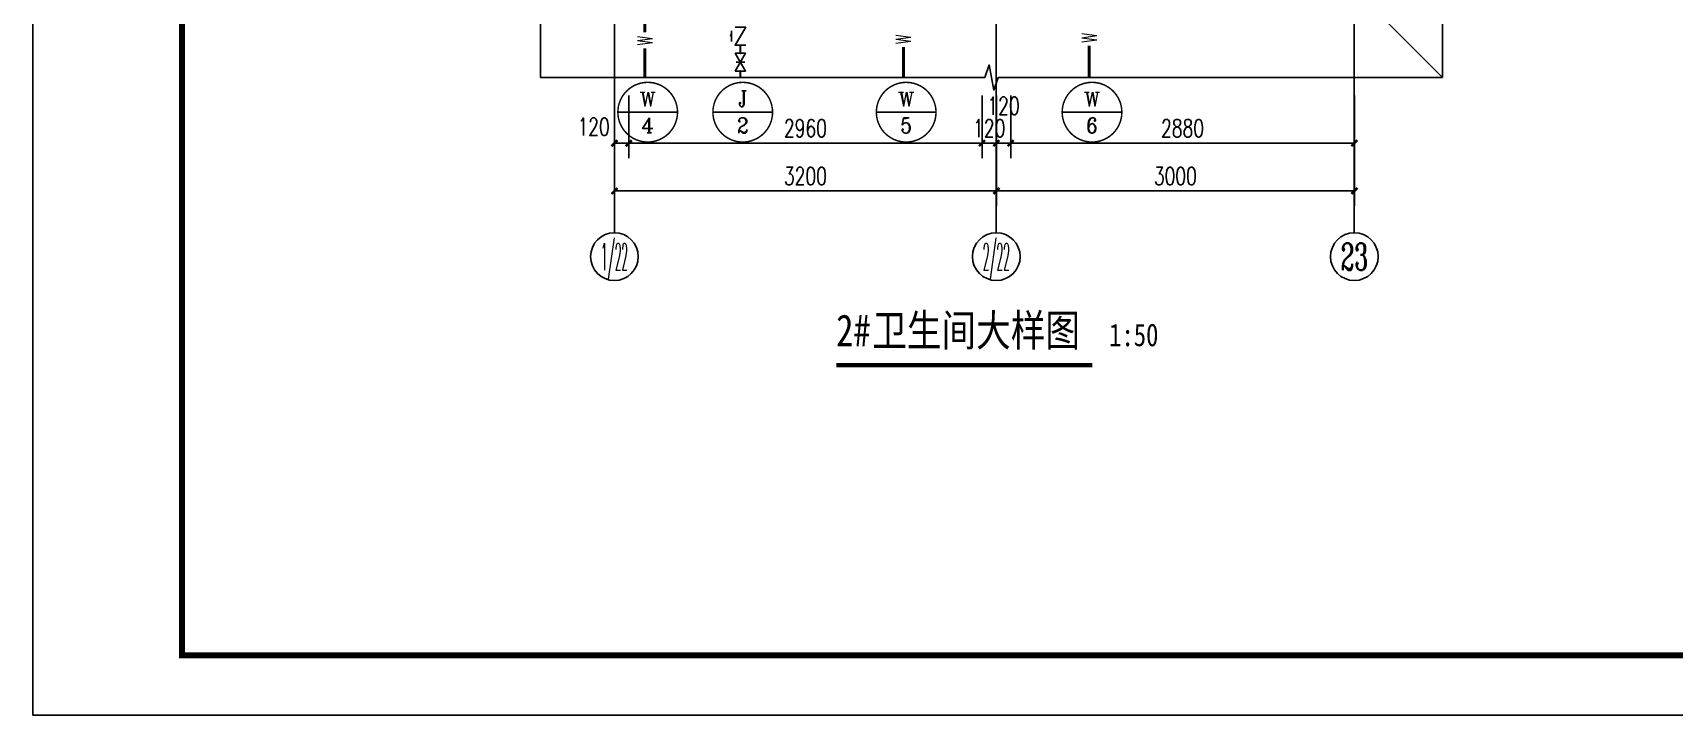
# Model space of a CAD drawing. Extents: x 13158459 to 15902229, y -1299598 to 28366.
# Drawn here: x 14066558 to 14080312, y -606343 to -600630 of the extents above; entities that cross this region are included whole.
import ezdxf
from ezdxf.enums import TextEntityAlignment as Align

# ---------------------------------------------------------------- set-up
doc = ezdxf.new("R2010")
doc.units = 0
doc.header["$LTSCALE"] = 1000
doc.header["$MEASUREMENT"] = 0
doc.linetypes.add('DOTE', pattern=[2.42, 2, -0.2, 0.02, -0.2])
for name, color, linetype in [('AXIS', 3, 'Continuous'), ('AXIS_TEXT', 7, 'Continuous'), ('DIM_SYMB', 3, 'Continuous'), ('DIM_消防', 3, 'Continuous'), ('DOTE', 8, 'DOTE'), ('PIPE-污水', 2, 'Continuous'), ('PIPE-给水', 3, 'Continuous'), ('PUB_TEXT', 7, 'Continuous'), ('TEXT_污水', 7, 'Continuous'), ('TK', 4, 'Continuous'), ('VALVE_给水', 7, 'Continuous')]:
    doc.layers.add(name, color=color, linetype=linetype)
doc.styles.add('_TCH_AXIS', font='COMPLEX', dxfattribs={"bigfont": 'GBCBIG'})
doc.styles.add('_TCH_DIM_T3', font='SIMPLEX', dxfattribs={"width": 0.705882, "bigfont": 'GBCBIG'})
doc.styles.add('_TWT_CIRCLE', font='COMPLEX', dxfattribs={"width": 1.1, "height": 3, "bigfont": 'HZTXT'})
doc.styles.add('_TWT_PIPETEXT', font='COMPLEX', dxfattribs={"width": 0.8, "height": 2.5, "bigfont": 'HZTXT'})
doc.styles.add('COMPLEX', font='COMPLEX')
doc.styles.add('YAYA', font='', dxfattribs={"width": 0.8, "height": 1})
doc.styles.get('YAYA').set_extended_font_data('SimSun')
doc.dimstyles.new('_TCH_ARCH&&50', dxfattribs={"dimtxt": 148.75, "dimasz": 50, "dimexe": 125, "dimexo": 150, "dimgap": 50, "dimtad": 1, "dimdec": 0, "dimzin": 0, "dimdsep": 46, "dimtxsty": '_TCH_DIM_T3', "dimblk": 'ARCHTICK', "dimcen": 0.09, "dimclrt": 7, "dimazin": 2, "dimtfac": 1, "dimtdec": 0, "dimtix": 1, "dimtmove": 2, "dimatfit": 3, "dimfxl": 0, "dimtolj": 1, "dimtzin": 0, "dimarcsym": 0})

# ---------------------------------------------------------------- blocks, each defined once
blk = doc.blocks.new('GeYuanFrame_06504130', base_point=(20.09, 4.53))
at = {"layer": 'TK'}
blk.add_lwpolyline([(20.09, 4.53), (20.09, 598.53), (861.09, 598.53), (861.09, 4.53)], close=True, dxfattribs=at)
at = {"layer": 'TK', "const_width": 1}
blk.add_lwpolyline([(45.09, 588.53), (851.09, 588.53), (851.09, 14.53), (45.09, 14.53)], close=True, dxfattribs=at)
blk = doc.blocks.new('_AXISO')
blk.add_circle((0, 0), 0.5)
at = {"layer": 'AXIS_TEXT', "style": 'COMPLEX', "width": 1.041667}
blk.add_attdef('A', text='', height=0.56, dxfattribs=at).set_placement((-0.25, -0.28), (0.25, -0.28), align=Align.FIT)
blk = doc.blocks.new('_ArchTick')
at = {"color": 0, "linetype": 'ByBlock', "const_width": 0.4}
blk.add_lwpolyline([(-0.5, -0.5), (0.5, 0.5)], dxfattribs=at)
blk = doc.blocks.new('*D366')
at = {"layer": 'AXIS', "color": 0, "lineweight": -2}
for p, q in [((14071432, -601154), (14071432, -602079)), ((14074632, -601154), (14074632, -602079)), ((14071432, -601954), (14074632, -601954))]:
    blk.add_line(p, q, dxfattribs=at)
at = {"layer": 'Defpoints', "color": 0}
for p in [(14071432, -601004), (14074632, -601004), (14074632, -601954)]:
    blk.add_point(p, dxfattribs=at)
at = {"layer": 'AXIS', "color": 0, "lineweight": -2, "xscale": 50, "yscale": 50, "zscale": 50, "rotation": 180}
blk.add_blockref('_ArchTick', (14071432, -601954), dxfattribs=at)
at = {"layer": 'AXIS', "color": 0, "lineweight": -2, "xscale": 50, "yscale": 50, "zscale": 50}
blk.add_blockref('_ArchTick', (14074632, -601954), dxfattribs=at)
at = {"layer": 'AXIS', "color": 7, "insert": (14073032, -601829), "char_height": 148.8, "attachment_point": 5, "style": '_TCH_DIM_T3'}
blk.add_mtext('\\A1;3200', dxfattribs=at)
blk = doc.blocks.new('*D367')
at = {"layer": 'AXIS', "color": 0, "lineweight": -2}
for p, q in [((14074632, -601154), (14074632, -602079)), ((14077632, -601154), (14077632, -602079)), ((14074632, -601954), (14077632, -601954))]:
    blk.add_line(p, q, dxfattribs=at)
at = {"layer": 'Defpoints', "color": 0}
for p in [(14074632, -601004), (14077632, -601004), (14077632, -601954)]:
    blk.add_point(p, dxfattribs=at)
at = {"layer": 'AXIS', "color": 0, "lineweight": -2, "xscale": 50, "yscale": 50, "zscale": 50, "rotation": 180}
blk.add_blockref('_ArchTick', (14074632, -601954), dxfattribs=at)
at = {"layer": 'AXIS', "color": 0, "lineweight": -2, "xscale": 50, "yscale": 50, "zscale": 50}
blk.add_blockref('_ArchTick', (14077632, -601954), dxfattribs=at)
at = {"layer": 'AXIS', "color": 7, "insert": (14076132, -601829), "char_height": 148.8, "attachment_point": 5, "style": '_TCH_DIM_T3'}
blk.add_mtext('\\A1;3000', dxfattribs=at)
blk = doc.blocks.new('*D368')
at = {"layer": 'AXIS', "color": 0, "lineweight": -2}
for p, q in [((14071432, -601154), (14071432, -601679)), ((14071552, -601154), (14071552, -601679)), ((14071432, -601554), (14071552, -601554))]:
    blk.add_line(p, q, dxfattribs=at)
at = {"layer": 'Defpoints', "color": 0}
for p in [(14071432, -601004), (14071552, -601004), (14071552, -601554)]:
    blk.add_point(p, dxfattribs=at)
at = {"layer": 'AXIS', "color": 0, "lineweight": -2, "xscale": 50, "yscale": 50, "zscale": 50, "rotation": 180}
blk.add_blockref('_ArchTick', (14071432, -601554), dxfattribs=at)
at = {"layer": 'AXIS', "color": 0, "lineweight": -2, "xscale": 50, "yscale": 50, "zscale": 50}
blk.add_blockref('_ArchTick', (14071552, -601554), dxfattribs=at)
at = {"layer": 'AXIS', "color": 7, "insert": (14071257, -601416), "char_height": 148.8, "attachment_point": 5, "style": '_TCH_DIM_T3'}
blk.add_mtext('\\A1;120', dxfattribs=at)
blk = doc.blocks.new('*D369')
at = {"layer": 'AXIS', "color": 0, "lineweight": -2}
for p, q in [((14071552, -601154), (14071552, -601679)), ((14074512, -601154), (14074512, -601679)), ((14071552, -601554), (14074512, -601554))]:
    blk.add_line(p, q, dxfattribs=at)
at = {"layer": 'Defpoints', "color": 0}
for p in [(14071552, -601004), (14074512, -601004), (14074512, -601554)]:
    blk.add_point(p, dxfattribs=at)
at = {"layer": 'AXIS', "color": 0, "lineweight": -2, "xscale": 50, "yscale": 50, "zscale": 50, "rotation": 180}
blk.add_blockref('_ArchTick', (14071552, -601554), dxfattribs=at)
at = {"layer": 'AXIS', "color": 0, "lineweight": -2, "xscale": 50, "yscale": 50, "zscale": 50}
blk.add_blockref('_ArchTick', (14074512, -601554), dxfattribs=at)
at = {"layer": 'AXIS', "color": 7, "insert": (14073032, -601429), "char_height": 148.8, "attachment_point": 5, "style": '_TCH_DIM_T3'}
blk.add_mtext('\\A1;2960', dxfattribs=at)
blk = doc.blocks.new('*D370')
at = {"layer": 'AXIS', "color": 0, "lineweight": -2}
for p, q in [((14074512, -601154), (14074512, -601679)), ((14074632, -601154), (14074632, -601679)), ((14074512, -601554), (14074462, -601554)), ((14074512, -601554), (14074632, -601554)), ((14074632, -601554), (14074682, -601554))]:
    blk.add_line(p, q, dxfattribs=at)
at = {"layer": 'Defpoints', "color": 0}
for p in [(14074512, -601004), (14074632, -601004), (14074632, -601554)]:
    blk.add_point(p, dxfattribs=at)
at = {"layer": 'AXIS', "color": 0, "lineweight": -2, "xscale": 50, "yscale": 50, "zscale": 50}
blk.add_blockref('_ArchTick', (14074512, -601554), dxfattribs=at)
at = {"layer": 'AXIS', "color": 0, "lineweight": -2, "xscale": 50, "yscale": 50, "zscale": 50, "rotation": 180}
blk.add_blockref('_ArchTick', (14074632, -601554), dxfattribs=at)
at = {"layer": 'AXIS', "color": 7, "insert": (14074572, -601429), "char_height": 148.8, "attachment_point": 5, "style": '_TCH_DIM_T3'}
blk.add_mtext('\\A1;120', dxfattribs=at)
blk = doc.blocks.new('*D371')
at = {"layer": 'AXIS', "color": 0, "lineweight": -2}
for p, q in [((14074632, -601154), (14074632, -601679)), ((14074752, -601154), (14074752, -601679)), ((14074632, -601554), (14074752, -601554))]:
    blk.add_line(p, q, dxfattribs=at)
at = {"layer": 'Defpoints', "color": 0}
for p in [(14074632, -601004), (14074752, -601004), (14074752, -601554)]:
    blk.add_point(p, dxfattribs=at)
at = {"layer": 'AXIS', "color": 0, "lineweight": -2, "xscale": 50, "yscale": 50, "zscale": 50, "rotation": 180}
blk.add_blockref('_ArchTick', (14074632, -601554), dxfattribs=at)
at = {"layer": 'AXIS', "color": 0, "lineweight": -2, "xscale": 50, "yscale": 50, "zscale": 50}
blk.add_blockref('_ArchTick', (14074752, -601554), dxfattribs=at)
at = {"layer": 'AXIS', "color": 7, "insert": (14074692, -601241), "char_height": 148.8, "attachment_point": 5, "style": '_TCH_DIM_T3'}
blk.add_mtext('\\A1;120', dxfattribs=at)
blk = doc.blocks.new('*D372')
at = {"layer": 'AXIS', "color": 0, "lineweight": -2}
for p, q in [((14074752, -601154), (14074752, -601679)), ((14077632, -601154), (14077632, -601679)), ((14074752, -601554), (14077632, -601554))]:
    blk.add_line(p, q, dxfattribs=at)
at = {"layer": 'Defpoints', "color": 0}
for p in [(14074752, -601004), (14077632, -601004), (14077632, -601554)]:
    blk.add_point(p, dxfattribs=at)
at = {"layer": 'AXIS', "color": 0, "lineweight": -2, "xscale": 50, "yscale": 50, "zscale": 50, "rotation": 180}
blk.add_blockref('_ArchTick', (14074752, -601554), dxfattribs=at)
at = {"layer": 'AXIS', "color": 0, "lineweight": -2, "xscale": 50, "yscale": 50, "zscale": 50}
blk.add_blockref('_ArchTick', (14077632, -601554), dxfattribs=at)
at = {"layer": 'AXIS', "color": 7, "insert": (14076192, -601429), "char_height": 148.8, "attachment_point": 5, "style": '_TCH_DIM_T3'}
blk.add_mtext('\\A1;2880', dxfattribs=at)
blk = doc.blocks.new('$VALVE$00000296')
for points in [[(-125, 72), (-125, -72), (125, 72), (125, -72), (-125, 72)], [(0, 60), (0, -64)]]:
    blk.add_lwpolyline(points)
for p in [(-125, 0), (125, 0)]:
    blk.add_point(p)
blk = doc.blocks.new('$VALVE$00000315')
blk.add_line((-75, 125), (75, 125))
blk.add_lwpolyline([(-125, -75), (-125, 75), (125, -75), (125, 75)])
for p in [(-125, 0), (125, 0)]:
    blk.add_point(p)
blk.add_solid([(0, 125), (0, 150), (75, 125)])

msp = doc.modelspace()

# ---------------------------------------------------------------- linework, layer by layer
at = {"ltscale": 0.5}
msp.add_line((14077871.7, -600503.8), (14078371.7, -601003.8), dxfattribs=at)
at = {"layer": 'AXIS'}
for p, q in [((14071431.7, -601003.8), (14071431.7, -602303.8)), ((14074631.7, -601003.8), (14074631.7, -602303.8)), ((14077631.7, -601003.8), (14077631.7, -602303.8))]:
    msp.add_line(p, q, dxfattribs=at)
at = {"layer": 'DIM_SYMB'}
for points in [[(14070811.7, -601003.8), (14070811.7, -597830), (14070706.7, -597791.8), (14070916.7, -597754.8), (14070811.7, -597717.5), (14070811.7, -594543.8)], [(14078371.7, -594543.8), (14078371.7, -597717.5), (14078476.7, -597755.7), (14078266.7, -597792.8), (14078371.7, -597830), (14078371.7, -601003.8)], [(14078371.7, -601003.8), (14074647.9, -601003.8), (14074609.7, -601108.8), (14074572.7, -600898.8), (14074535.4, -601003.8), (14070811.7, -601003.8)]]:
    msp.add_lwpolyline(points, dxfattribs=at)
at = {"layer": 'DIM_SYMB', "const_width": 35}
msp.add_lwpolyline([(14073289.9, -603412.4), (14075436.9, -603412.4)], dxfattribs=at)
at = {"layer": 'DIM_消防'}
for p, q in [((14071960.3, -601294.4), (14071460.3, -601294.4)), ((14072756.8, -601294.4), (14072256.8, -601294.4)), ((14074126.4, -601294.4), (14073626.4, -601294.4)), ((14075683.6, -601294.4), (14075183.6, -601294.4))]:
    msp.add_line(p, q, dxfattribs=at)
at = {"layer": 'DIM_消防', "const_width": 12.5}
for points in [[(14071960.3, -601294.4, 1), (14071460.3, -601294.4, 1)], [(14072756.8, -601294.4, 1), (14072256.8, -601294.4, 1)], [(14074126.4, -601294.4, 1), (14073626.4, -601294.4, 1)], [(14075683.6, -601294.4, 1), (14075183.6, -601294.4, 1)]]:
    msp.add_lwpolyline(points, format="xyb", close=True, dxfattribs=at)
at = {"layer": 'DOTE'}
for p, q in [((14071431.7, -594543.8), (14071431.7, -601003.8)), ((14077631.7, -601003.8), (14077631.7, -594543.8)), ((14074631.7, -597263.8), (14074631.7, -601003.8))]:
    msp.add_line(p, q, dxfattribs=at)
at = {"layer": 'PIPE-污水', "linetype": 'Continuous', "ltscale": 0.25, "const_width": 25}
for points in [[(14071687, -600290.3), (14071687, -600626.2)], [(14071687, -600760), (14071687, -601003.8)], [(14073853.1, -600748.4), (14073853.1, -601003.8)], [(14075410.3, -600736.7), (14075410.3, -601003.8)]]:
    msp.add_lwpolyline(points, dxfattribs=at)
at = {"layer": 'PIPE-给水', "linetype": 'Continuous', "ltscale": 0.25, "const_width": 17.5}
for points in [[(14072487.3, -600800.5), (14072487.3, -600733.7)], [(14072487.3, -601003.8), (14072487.3, -600950.5)]]:
    msp.add_lwpolyline(points, dxfattribs=at)

# ---------------------------------------------------------------- block references
at = {"xscale": 50, "yscale": 50, "zscale": 50}
msp.add_blockref('GeYuanFrame_06504130', (14066558, -606343.1), dxfattribs=at)
at = {"layer": 'AXIS'}
ref = msp.add_blockref('_AXISO', (14071431.7, -602503.8), dxfattribs=dict(at, xscale=400, yscale=400, zscale=400))
ref.add_attrib('A', '1/22', dxfattribs={"layer": 'AXIS_TEXT', "ltscale": 0.5, "height": 226.27, "style": '_TCH_AXIS', "width": 0.295775}).set_placement((14071318.6, -602616.9), (14071544.8, -602616.9), align=Align.FIT)
ref = msp.add_blockref('_AXISO', (14074631.7, -602503.8), dxfattribs=dict(at, xscale=400, yscale=400, zscale=400))
ref.add_attrib('A', '2/22', dxfattribs={"layer": 'AXIS_TEXT', "ltscale": 0.5, "height": 226.27, "style": '_TCH_AXIS', "width": 0.276316}).set_placement((14074518.6, -602616.9), (14074744.8, -602616.9), align=Align.FIT)
ref = msp.add_blockref('_AXISO', (14077631.7, -602503.8), dxfattribs=dict(at, xscale=400, yscale=400, zscale=400))
ref.add_attrib('A', '23', dxfattribs={"layer": 'AXIS_TEXT', "ltscale": 0.5, "height": 226.27, "style": '_TCH_AXIS', "width": 0.617647}).set_placement((14077518.6, -602616.9), (14077744.8, -602616.9), align=Align.FIT)
at = {"layer": 'VALVE_给水', "xscale": 0.6, "yscale": 0.6, "zscale": 0.6, "rotation": 90}
for name, p in [('$VALVE$00000315', (14072487.3, -600658.7)), ('$VALVE$00000296', (14072487.3, -600875.5))]:
    msp.add_blockref(name, p, dxfattribs=at)

# ---------------------------------------------------------------- texts
at = {"layer": 'DIM_消防', "color": 7, "style": '_TWT_CIRCLE'}
for s, height, p, p2 in [('W', 120.8, (14071640.7, -601246.6), (14071779.9, -601246.6)), ('J', 131.9, (14072468.8, -601248.3), (14072544.8, -601248.3)), ('W', 120.8, (14073806.8, -601246.6), (14073946, -601246.6)), ('W', 120.8, (14075364, -601246.6), (14075503.2, -601246.6)), ('4', 127.4, (14071656.9, -601468.5), (14071763.7, -601468.5)), ('2', 129.4, (14072459.3, -601470.2), (14072554.2, -601470.2)), ('5', 129.4, (14073829, -601470.2), (14073923.8, -601470.2)), ('6', 129.4, (14075386.2, -601470.2), (14075481.1, -601470.2))]:
    msp.add_text(s, height=height, dxfattribs=at).set_placement(p, p2, align=Align.FIT)
at = {"layer": 'PUB_TEXT', "style": 'YAYA', "width": 0.8}
for s, height, p in [('卫生间大样图', 265.82, (14073592.3, -603253.8)), ('2#', 265.82, (14073289.9, -603253.8)), ('1:50', 189.87, (14075576.9, -603253.8))]:
    msp.add_text(s, height=height, dxfattribs=at).set_placement(p)
at = {"layer": 'TEXT_污水', "style": '_TWT_PIPETEXT', "width": 0.64}
for p in [(14071749.5, -600735), (14073915.6, -600723.4), (14075472.8, -600711.7)]:
    msp.add_text('W', height=125, rotation=90, dxfattribs=at).set_placement(p)

# ---------------------------------------------------------------- dimensions: what is measured, and where the dimension line sits
at = {"layer": 'AXIS'}
for base, p1, p2, picture, middle in [((14071551.7, -601553.8), (14071431.7, -601003.8), (14071551.7, -601003.8), '*D368', (14071256.7, -601416.3)), ((14074751.7, -601553.8), (14074631.7, -601003.8), (14074751.7, -601003.8), '*D371', (14074691.7, -601241.3))]:
    dim = msp.add_linear_dim(base=base, p1=p1, p2=p2, angle=360, text='120', dimstyle='_TCH_ARCH&&50', dxfattribs=at)
    dim.commit()
    dim.dimension.update_dxf_attribs({"geometry": picture, "text_midpoint": middle, "dimtype": 161})
for p1, p2, distance, text, picture, middle in [((14071431.7, -601003.8), (14074631.7, -601003.8), -950, '3200', '*D366', (14073031.7, -601829.4)), ((14071551.7, -601003.8), (14074511.7, -601003.8), -550, '2960', '*D369', (14073031.7, -601429.4)), ((14074511.7, -601003.8), (14074631.7, -601003.8), -550, '120', '*D370', (14074571.7, -601429.4)), ((14074631.7, -601003.8), (14077631.7, -601003.8), -950, '3000', '*D367', (14076131.7, -601829.4)), ((14074751.7, -601003.8), (14077631.7, -601003.8), -550, '2880', '*D372', (14076191.7, -601429.4))]:
    dim = msp.add_aligned_dim(p1=p1, p2=p2, distance=distance, text=text, dimstyle='_TCH_ARCH&&50', dxfattribs=at)
    dim.commit()
    dim.dimension.update_dxf_attribs({"geometry": picture, "text_midpoint": middle})

doc.saveas('drawing.dxf')
